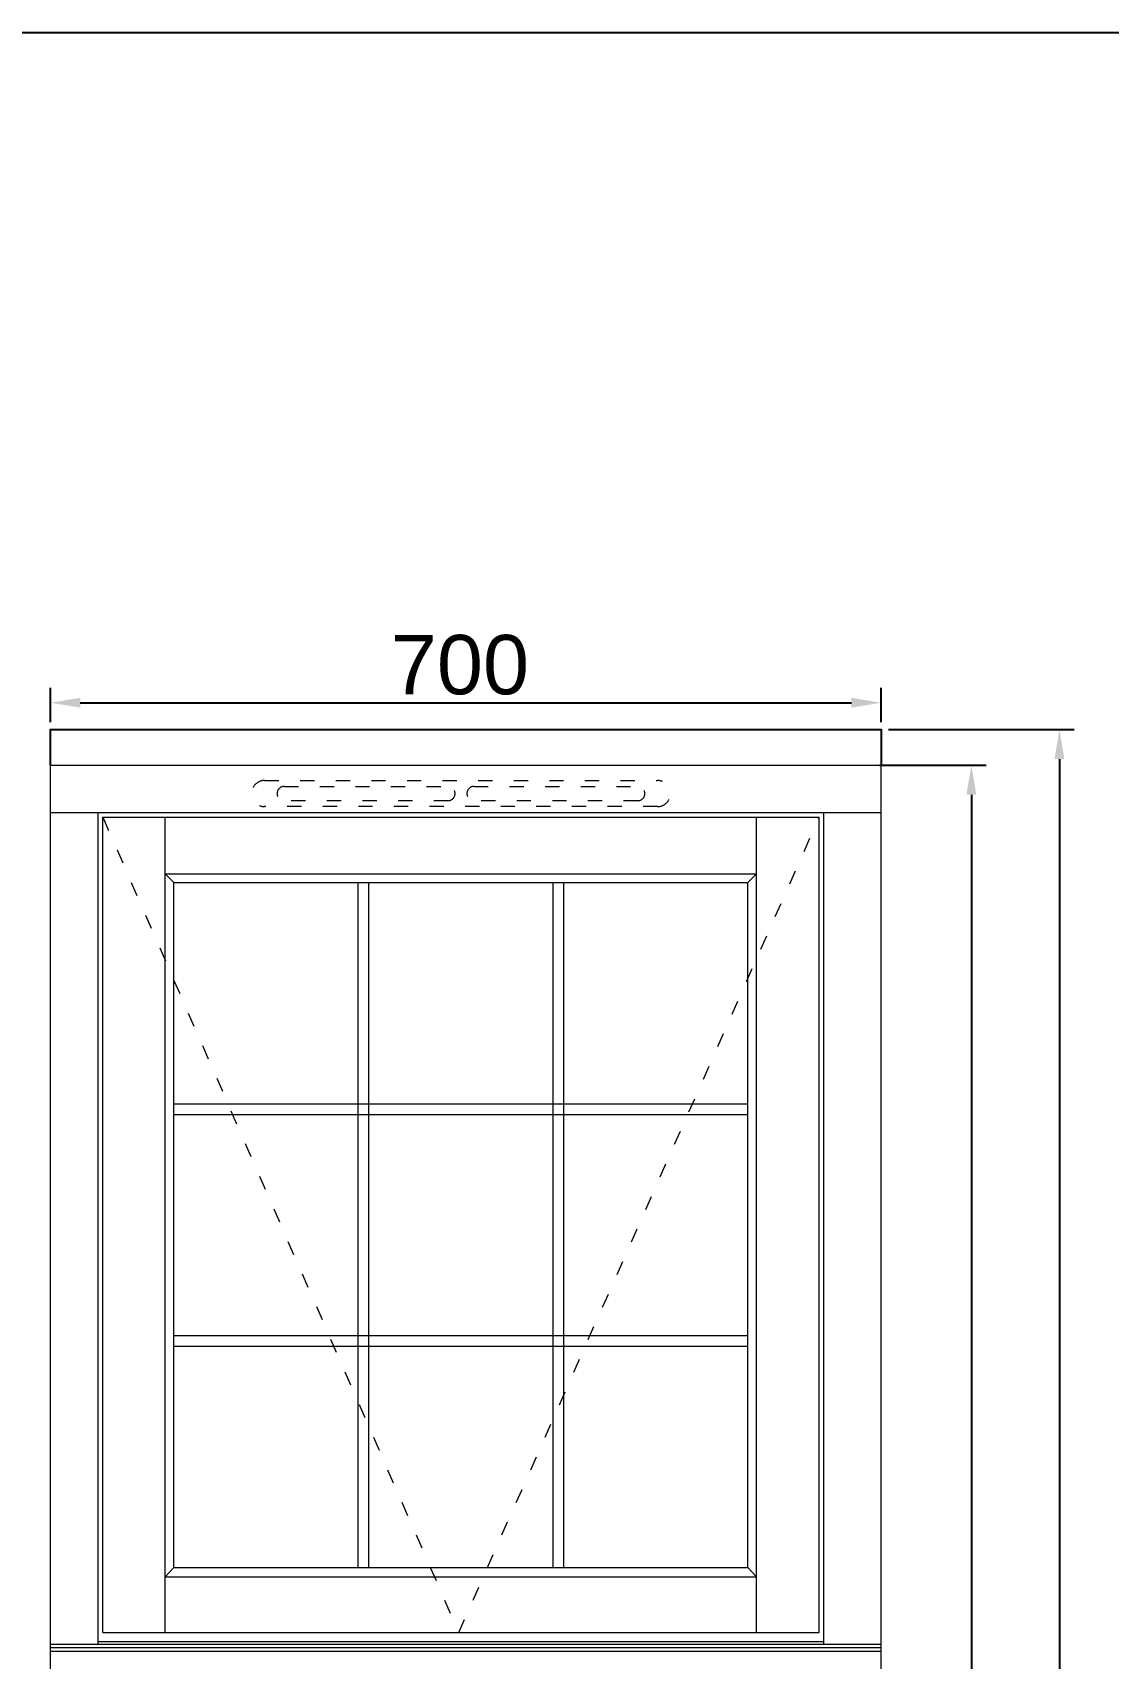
# Model space of a CAD drawing. Header units: millimetres. Extents: x 0 to 182016, y 11 to 3710.
# Drawn here: x 42242 to 43149, y 2340 to 3710 of the extents above; entities that cross this region are included whole.
import ezdxf

# ---------------------------------------------------------------- set-up
doc = ezdxf.new("R2010")
doc.units = ezdxf.units.MM
doc.linetypes.add('ACAD_ISO03W100', pattern=[30, 12, -18])
doc.styles.get("Standard").update_dxf_attribs({"font": 'arial.ttf'})
doc.dimstyles.new('Padidinti matmenys', dxfattribs={"dimscale": 10, "dimtxt": 5, "dimasz": 2.5, "dimexe": 1.25, "dimexo": 0.625, "dimtad": 1, "dimdec": 1, "dimtxsty": 'Standard', "dimcen": 2.5, "dimadec": 0, "dimazin": 0, "dimtfac": 1, "dimtdec": 1, "dimtmove": 0, "dimatfit": 3, "dimfxl": 1, "dimarcsym": 0})

# ---------------------------------------------------------------- blocks, each defined once
blk = doc.blocks.new('*D1673')
at = {"color": 0, "lineweight": -2, "transparency": 16777216}
for p, q in [((42257.7, 3129.2), (42257.7, 3158)), ((42957.7, 3129.2), (42957.7, 3158)), ((42282.7, 3145.5), (42932.7, 3145.5))]:
    blk.add_line(p, q, dxfattribs=at)
at = {"color": 0, "transparency": 16777216}
for points in [[(42282.7, 3149.7), (42282.7, 3141.4), (42257.7, 3145.5)], [(42932.7, 3149.7), (42932.7, 3141.4), (42957.7, 3145.5)]]:
    blk.add_solid(points, dxfattribs=at)
at = {"layer": 'Defpoints', "color": 0, "transparency": 16777216}
for p in [(42957.7, 3145.5), (42257.7, 3123), (42957.7, 3123)]:
    blk.add_point(p, dxfattribs=at)
at = {"color": 0, "lineweight": 5, "transparency": 16777216, "insert": (42602.7, 3177.3), "char_height": 50, "attachment_point": 5}
blk.add_mtext('700', dxfattribs=at)
blk = doc.blocks.new('*D1674')
at = {"color": 0, "lineweight": -2, "transparency": 16777216}
for p, q in [((42956.2, 3093), (43046.3, 3093)), ((43033.8, 3068), (43033.8, 1187.9)), ((42995.7, 1162.9), (43046.3, 1162.9))]:
    blk.add_line(p, q, dxfattribs=at)
at = {"color": 0, "transparency": 16777216}
for points in [[(43029.6, 3068), (43037.9, 3068), (43033.8, 3093)], [(43029.6, 1187.9), (43037.9, 1187.9), (43033.8, 1162.9)]]:
    blk.add_solid(points, dxfattribs=at)
at = {"layer": 'Defpoints', "color": 0, "transparency": 16777216}
for p in [(42949.9, 3093), (42989.5, 1162.9), (43033.8, 1162.9)]:
    blk.add_point(p, dxfattribs=at)
at = {"color": 0, "lineweight": 5, "transparency": 16777216, "insert": (43002, 2145.4), "char_height": 50, "attachment_point": 5, "rotation": 90}
blk.add_mtext('1930', dxfattribs=at)
blk = doc.blocks.new('*D2078')
at = {"color": 0, "lineweight": -2, "ltscale": 0.1, "transparency": 16777216}
for p, q in [((42963.9, 3123), (43120.5, 3123)), ((43108, 3098), (43108, 1187.9)), ((42995.7, 1162.9), (43120.5, 1162.9))]:
    blk.add_line(p, q, dxfattribs=at)
at = {"color": 0, "ltscale": 0.1, "transparency": 16777216}
for points in [[(43103.8, 3098), (43112.2, 3098), (43108, 3123)], [(43103.8, 1187.9), (43112.2, 1187.9), (43108, 1162.9)]]:
    blk.add_solid(points, dxfattribs=at)
at = {"layer": 'Defpoints', "color": 0, "ltscale": 0.1, "transparency": 16777216}
for p in [(42957.7, 3123), (42989.5, 1162.9), (43108, 1162.9)]:
    blk.add_point(p, dxfattribs=at)
at = {"color": 0, "ltscale": 0.1, "transparency": 16777216, "insert": (43076.2, 2142.9), "char_height": 50, "attachment_point": 5, "rotation": 90}
blk.add_mtext('1960', dxfattribs=at)
blk = doc.blocks.new('tv')
at = {"linetype": 'ACAD_ISO03W100', "lineweight": 5}
for p, q in [((29400.1, 41533.7), (29731.1, 41533.7)), ((29731.1, 41511.7), (29400.1, 41511.7))]:
    blk.add_line(p, q, dxfattribs=at)
for points in [[(29416.6, 41528.7), (29554.6, 41528.7, -1), (29554.6, 41516.7), (29416.6, 41516.7, -1)], [(29576.6, 41516.7, -1), (29576.6, 41528.7), (29714.6, 41528.7, -1), (29714.6, 41516.7)]]:
    blk.add_lwpolyline(points, format="xyb", close=True, dxfattribs=at)
for centre, start, end in [((29400.1, 41522.7), 90, 270), ((29731.1, 41522.7), 270, 90)]:
    blk.add_arc(centre, 11, start, end, dxfattribs=at)

msp = doc.modelspace()

# ---------------------------------------------------------------- linework, layer by layer
at = {"lineweight": 5}
for p, q in [((42257.6679511, 3092.9628693), (42949.9194495, 3092.9628693)), ((42257.6679511, 1202.9324202), (42257.6679511, 3092.9628693)), ((42949.9194495, 3092.9628693), (42957.6595817, 3092.9628693)), ((42957.6595817, 1202.9324202), (42957.6595817, 3092.9628693)), ((42257.6679511, 3052.962869), (42957.6595817, 3052.962869)), ((42297.6679511, 2351.9374136), (42297.6679511, 3052.962869)), ((42301.6679511, 2361.7374136), (42301.6679511, 3048.962869)), ((42301.6679515, 3048.962869), (42905.4568479, 3048.962869)), ((42354.3508572, 2361.7374136), (42354.3508572, 3048.962869)), ((42852.7739425, 2361.7374136), (42852.7739425, 3048.962869)), ((42905.4568479, 2361.7374136), (42905.4568479, 3048.962869)), ((42909.4568479, 2351.9374136), (42909.4568479, 3052.962869)), ((42354.3508572, 3001.2799633), (42852.7739425, 3001.2799633)), ((42361.6679515, 2993.962869), (42354.3508572, 3001.2799633)), ((42361.6679515, 2993.962869), (42845.4568482, 2993.962869)), ((42361.6679515, 2416.7374136), (42361.6679515, 2993.962869)), ((42516.9346181, 2416.7374136), (42516.9346181, 2993.962869)), ((42525.9346181, 2416.7374136), (42525.9346181, 2993.962869)), ((42681.2012848, 2416.7374136), (42681.2012848, 2993.962869)), ((42690.2012848, 2416.7374136), (42690.2012848, 2993.962869)), ((42845.4568482, 2993.962869), (42852.7739425, 3001.2799633)), ((42845.4568482, 2416.7374136), (42845.4568482, 2993.962869)), ((42361.6679515, 2807.5374136), (42845.4568482, 2807.5374136)), ((42361.6679515, 2798.5374136), (42845.4568482, 2798.5374136)), ((42361.6679515, 2612.1374136), (42845.4568482, 2612.1374136)), ((42361.6679515, 2603.1374136), (42845.4568482, 2603.1374136)), ((42361.6679515, 2416.7374136), (42354.3508572, 2408.6389874)), ((42361.6679515, 2416.7374136), (42845.4568482, 2416.7374136)), ((42845.4568482, 2416.7374136), (42852.7739425, 2408.6389874)), ((42354.3508572, 2408.6389874), (42852.7739425, 2408.6389874)), ((42301.6679515, 2361.7374136), (42905.4568479, 2361.7374136)), ((42257.6679511, 2351.9374136), (42957.6595817, 2351.9374136)), ((42257.6679511, 2349.3127537), (42957.6595817, 2349.3127537)), ((42257.6679511, 2346.0344662), (42957.6595817, 2346.0344662)), ((42297.6679514, 2354.2838373), (42909.4568479, 2354.2838373))]:
    msp.add_line(p, q, dxfattribs=at)
at = {"linetype": 'ACAD_ISO03W100', "lineweight": 5}
for p, q in [((42301.6679515, 3048.962869), (42601.6623997, 2361.7374136)), ((42601.6623997, 2361.7374136), (42905.4568479, 3048.962869))]:
    msp.add_line(p, q, dxfattribs=at)
msp.add_lwpolyline([(47125.5945936, 3710.4502728), (47125.5945936, 10.9108603), (41626.2792508, 10.9108603), (41626.2792508, 3710.4502728)], close=True)
at = {"ltscale": 0.1}
msp.add_lwpolyline([(42257.6679511, 3092.9628693), (42257.6679511, 3122.9628693), (42957.6595817, 3122.9628693), (42957.6595817, 3092.9628693)], dxfattribs=at)

# ---------------------------------------------------------------- block references
at = {"color": 1}
msp.add_blockref('tv', (13037.9795676, -38453.7199743), dxfattribs=at)

# ---------------------------------------------------------------- dimensions: what is measured, and where the dimension line sits
at = {"color": 1, "lineweight": 5}
dim = msp.add_linear_dim(base=(42957.6595817, 3145.5497169), p1=(42257.6679511, 3122.9628693), p2=(42957.6595817, 3122.9628693), dimstyle='Padidinti matmenys', dxfattribs=at)
dim.commit()
dim.dimension.update_dxf_attribs({"geometry": '*D1673', "text_midpoint": (42602.684371, 3145.5497169), "dimtype": 160})
at = {"color": 1, "ltscale": 0.1}
dim = msp.add_linear_dim(base=(43107.9949965, 1162.9324202), p1=(42957.6595817, 3122.9628693), p2=(42989.4951929, 1162.9324202), angle=90, dimstyle='Padidinti matmenys', dxfattribs=at)
dim.commit()
dim.dimension.update_dxf_attribs({"geometry": '*D2078', "text_midpoint": (43076.2163471, 2142.9476448)})
at = {"color": 1, "lineweight": 5}
dim = msp.add_linear_dim(base=(43033.7709831, 1162.9324202), p1=(42949.9194495, 3092.9628693), p2=(42989.4951929, 1162.9324202), angle=90, dimstyle='Padidinti matmenys', dxfattribs=at)
dim.commit()
dim.dimension.update_dxf_attribs({"geometry": '*D1674', "text_midpoint": (43033.7709831, 2145.4476448), "dimtype": 160})

doc.saveas('drawing.dxf')
